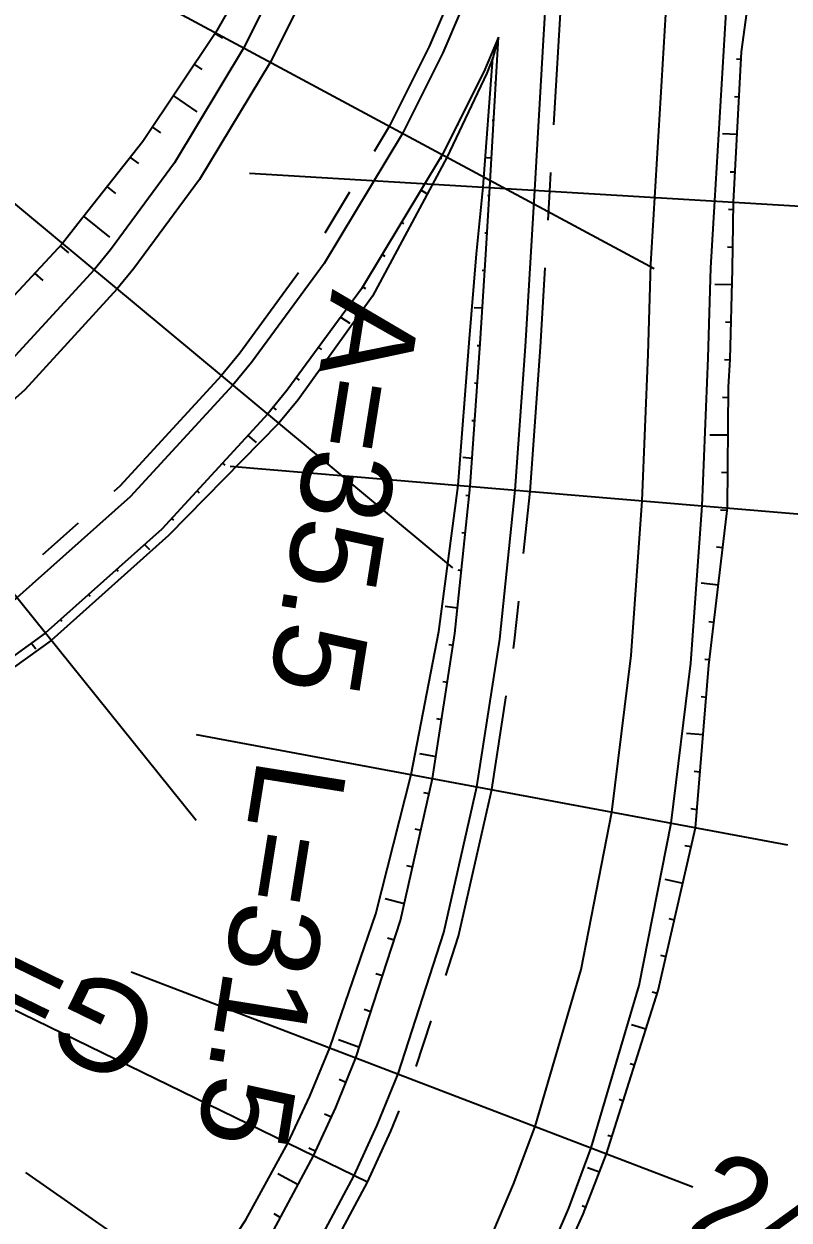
# Model space of a CAD drawing. Extents: x 524988 to 526146, y 9523518 to 9523888.
# Drawn here: x 525554.69 to 525580.13, y 9523635.89 to 9523675.65 of the extents above; entities that cross this region are included whole.
import ezdxf
from ezdxf.enums import TextEntityAlignment as Align

# ---------------------------------------------------------------- set-up
doc = ezdxf.new("R2010")
doc.units = 0
doc.linetypes.add('AXES2', pattern=[28.575, 19.05, -3.175, 3.175, -3.175])
for name, color, linetype in [("Route - Bretelle d'entrée - Restitution en plan - Axe", 1, 'AXES2'), ("Route - Bretelle d'entrée - Restitution en plan - GEM_BDG", 7, 'Continuous'), ("Route - Bretelle d'entrée - Restitution en plan - GEM_Berme", 7, 'Continuous'), ("Route - Bretelle d'entrée - Restitution en plan - GEM_Bretelle", 7, 'Continuous'), ("Route - Bretelle d'entrée - Restitution en plan - Talus déblais", 1, 'Continuous'), ("Route - Bretelle d'entrée - Restitution en plan - Talus remblais", 94, 'Continuous'), ("Route - Bretelle d'entrée - Tabulations", 7, 'Continuous'), ('Route - Bretelle de sortie - Restitution en plan - Axe', 1, 'AXES2'), ('Route - Bretelle de sortie - Restitution en plan - GEM_BDG', 7, 'Continuous'), ('Route - Bretelle de sortie - Restitution en plan - GEM_Berme', 7, 'Continuous'), ('Route - Bretelle de sortie - Restitution en plan - GEM_Bretelle', 7, 'Continuous'), ('Route - Bretelle de sortie - Restitution en plan - GEM_Trottoir', 7, 'Continuous'), ('Route - Bretelle de sortie - Restitution en plan - Talus déblais', 1, 'Continuous'), ('Route - Bretelle de sortie - Restitution en plan - Talus remblais', 94, 'Continuous'), ('Route - Bretelle de sortie - Tabulations', 7, 'Continuous'), ('Route - Bretelle de sortie - Textes - Arcs', 7, 'Continuous'), ('Route - Bretelle de sortie - Textes - Clothoïdes', 7, 'Continuous'), ('Route - Bretelle de sortie - Textes - Tabulations', 7, 'Continuous')]:
    doc.layers.add(name, color=color, linetype=linetype)
doc.styles.add('Affichages route', font='arial.ttf', dxfattribs={"height": 0.5})

# ---------------------------------------------------------------- blocks, each defined once
blk = doc.blocks.new('MENSURA_TALSYMm_14')
at = {"layer": 'Route - Bretelle de sortie - Restitution en plan - Talus remblais'}
for p, q in [((525570.342, 9523673.696), (525570.386, 9523673.693)), ((525570.263, 9523672.449), (525570.312, 9523672.446)), ((525570.072, 9523671.208), (525570.238, 9523671.198)), ((525570.102, 9523669.954), (525570.163, 9523669.95)), ((525570.016, 9523668.707), (525570.089, 9523668.702)), ((525569.931, 9523667.46), (525570.014, 9523667.455)), ((525569.662, 9523666.225), (525569.938, 9523666.207)), ((525569.763, 9523664.966), (525569.862, 9523664.959)), ((525569.672, 9523663.719), (525569.772, 9523663.712)), ((525569.581, 9523662.473), (525569.683, 9523662.466)), ((525569.282, 9523661.246), (525569.593, 9523661.219)), ((525569.388, 9523659.982), (525569.494, 9523659.973)), ((525569.251, 9523658.741), (525569.367, 9523658.729)), ((525569.114, 9523657.5), (525569.24, 9523657.486)), ((525568.702, 9523656.295), (525569.112, 9523656.242)), ((525568.819, 9523655.021), (525568.965, 9523655.001)), ((525568.617, 9523653.789), (525568.775, 9523653.766)), ((525568.415, 9523652.559), (525568.585, 9523652.531)), ((525567.848, 9523651.398), (525568.394, 9523651.295)), ((525567.978, 9523650.104), (525568.169, 9523650.066)), ((525567.694, 9523648.891), (525567.892, 9523648.847)), ((525567.411, 9523647.679), (525567.615, 9523647.628)), ((525566.699, 9523646.585), (525567.338, 9523646.41)), ((525566.786, 9523645.269), (525567.002, 9523645.207)), ((525566.397, 9523644.088), (525566.617, 9523644.018)), ((525566.007, 9523642.905), (525566.231, 9523642.829)), ((525565.154, 9523641.892), (525565.845, 9523641.64)), ((525565.173, 9523640.57), (525565.4, 9523640.473)), ((525564.686, 9523639.422), (525564.914, 9523639.321)), ((525564.168, 9523638.297), (525564.393, 9523638.185)), ((525563.134, 9523637.44), (525563.812, 9523637.079)), ((525563, 9523636.107), (525563.221, 9523635.977))]:
    blk.add_line(p, q, dxfattribs=at)
blk = doc.blocks.new('MENSURA_TALSYMm_16')
at = {"layer": 'Route - Bretelle de sortie - Restitution en plan - Talus déblais'}
for p, q in [((525578.385, 9523674.491), (525578.542, 9523674.477)), ((525578.316, 9523673.239), (525578.475, 9523673.229)), ((525577.921, 9523672.003), (525578.408, 9523671.98)), ((525578.178, 9523670.738), (525578.341, 9523670.732)), ((525578.116, 9523669.488), (525578.283, 9523669.484)), ((525578.083, 9523668.237), (525578.265, 9523668.234)), ((525577.662, 9523666.998), (525578.241, 9523666.984)), ((525578.016, 9523665.743), (525578.208, 9523665.734)), ((525577.982, 9523664.492), (525578.174, 9523664.485)), ((525577.925, 9523663.242), (525578.116, 9523663.237)), ((525577.495, 9523661.996), (525578.106, 9523661.987)), ((525577.884, 9523660.75), (525578.096, 9523660.737)), ((525577.856, 9523659.502), (525578.078, 9523659.487)), ((525577.725, 9523658.265), (525577.931, 9523658.246)), ((525577.207, 9523657.073), (525577.784, 9523657.005)), ((525577.461, 9523655.782), (525577.637, 9523655.763)), ((525577.329, 9523654.538), (525577.49, 9523654.522)), ((525577.211, 9523653.292), (525577.381, 9523653.277)), ((525576.721, 9523652.077), (525577.279, 9523652.031)), ((525576.98, 9523650.808), (525577.177, 9523650.785)), ((525576.865, 9523649.572), (525577.074, 9523649.539)), ((525576.67, 9523648.345), (525576.881, 9523648.308)), ((525575.999, 9523647.222), (525576.6, 9523647.09)), ((525576.131, 9523645.918), (525576.318, 9523645.872)), ((525575.861, 9523644.702), (525576.037, 9523644.654)), ((525575.584, 9523643.483), (525575.75, 9523643.438)), ((525574.893, 9523642.387), (525575.375, 9523642.245)), ((525574.847, 9523641.101), (525574.999, 9523641.053)), ((525574.479, 9523639.909), (525574.624, 9523639.86)), ((525574.111, 9523638.717), (525574.249, 9523638.668)), ((525573.431, 9523637.643), (525573.833, 9523637.49)), ((525573.251, 9523636.379), (525573.377, 9523636.326))]:
    blk.add_line(p, q, dxfattribs=at)
blk = doc.blocks.new('MENSURA_TALSYMm_20')
at = {"layer": "Route - Bretelle d'entrée - Restitution en plan - Talus remblais"}
for p, q in [((525570.197, 9523674.559), (525570.208, 9523674.554)), ((525569.667, 9523673.427), (525569.697, 9523673.413)), ((525569.108, 9523672.309), (525569.145, 9523672.291)), ((525568.542, 9523671.195), (525568.584, 9523671.172)), ((525567.895, 9523670.125), (525568.067, 9523670.026)), ((525567.249, 9523669.055), (525567.32, 9523669.013)), ((525566.603, 9523667.985), (525566.687, 9523667.932)), ((525565.957, 9523666.915), (525566.054, 9523666.851)), ((525565.223, 9523665.903), (525565.527, 9523665.701)), ((525564.483, 9523664.896), (525564.584, 9523664.823)), ((525563.743, 9523663.889), (525563.845, 9523663.811)), ((525562.975, 9523662.903), (525563.075, 9523662.825)), ((525562.142, 9523661.972), (525562.413, 9523661.74)), ((525561.296, 9523661.051), (525561.375, 9523660.98)), ((525560.45, 9523660.131), (525560.52, 9523660.066)), ((525559.604, 9523659.211), (525559.665, 9523659.151)), ((525558.877, 9523658.17), (525558.704, 9523658.345)), ((525557.826, 9523657.454), (525557.771, 9523657.514)), ((525556.891, 9523656.621), (525556.837, 9523656.683)), ((525555.956, 9523655.788), (525555.904, 9523655.851)), ((525555.089, 9523654.872), (525554.934, 9523655.065)), ((525553.971, 9523654.267), (525553.923, 9523654.331)), ((525552.956, 9523653.533), (525552.911, 9523653.596)), ((525551.942, 9523652.8), (525551.899, 9523652.862)), ((525550.989, 9523651.973), (525550.867, 9523652.16)), ((525549.824, 9523651.471), (525549.787, 9523651.531)), ((525548.741, 9523650.843), (525548.707, 9523650.901)), ((525547.658, 9523650.215), (525547.627, 9523650.272)), ((525546.624, 9523649.495), (525546.539, 9523649.658)), ((525545.425, 9523649.092), (525545.401, 9523649.14)), ((525544.283, 9523648.58), (525544.264, 9523648.622)), ((525543.141, 9523648.068), (525543.126, 9523648.103)), ((525542.024, 9523647.496), (525541.989, 9523647.585)), ((525540.882, 9523646.99), (525540.806, 9523647.181)), ((525539.672, 9523646.643), (525539.622, 9523646.779)), ((525538.465, 9523646.296), (525538.439, 9523646.376)), ((525537.278, 9523645.899), (525537.255, 9523645.974)), ((525536.058, 9523645.618), (525536.05, 9523645.644)), ((525533.633, 9523645.008), (525533.619, 9523645.066)), ((525534.85, 9523645.289), (525534.84, 9523645.33)), ((525532.439, 9523644.576), (525532.396, 9523644.808)), ((525528.703, 9523644.141), (525528.687, 9523644.257)), ((525529.943, 9523644.306), (525529.927, 9523644.411)), ((525531.179, 9523644.517), (525531.162, 9523644.608)), ((525512.367, 9523642.992), (525512.465, 9523644.191)), ((525513.684, 9523643.724), (525513.711, 9523644.089)), ((525514.937, 9523643.67), (525514.958, 9523644.006)), ((525516.193, 9523643.624), (525516.206, 9523643.932)), ((525517.427, 9523643.04), (525517.455, 9523643.892)), ((525518.699, 9523643.612), (525518.705, 9523643.868)), ((525519.954, 9523643.613), (525519.954, 9523643.843)), ((525521.207, 9523643.614), (525521.204, 9523643.819)), ((525522.467, 9523643.282), (525522.453, 9523643.845)), ((525523.709, 9523643.734), (525523.702, 9523643.905)), ((525524.96, 9523643.808), (525524.95, 9523643.965)), ((525526.21, 9523643.883), (525526.199, 9523644.024)), ((525527.483, 9523643.732), (525527.445, 9523644.121))]:
    blk.add_line(p, q, dxfattribs=at)
blk = doc.blocks.new('MENSURA_TALSYMm_22')
at = {"layer": "Route - Bretelle d'entrée - Restitution en plan - Talus déblais"}
for p, q in [((525561.053, 9523675.336), (525561.291, 9523675.189)), ((525560.358, 9523674.297), (525560.606, 9523674.137)), ((525559.663, 9523673.258), (525560.443, 9523672.73)), ((525558.968, 9523672.22), (525559.234, 9523672.03)), ((525558.229, 9523671.212), (525558.504, 9523671.012)), ((525557.454, 9523670.232), (525557.732, 9523670.018)), ((525556.678, 9523669.252), (525557.532, 9523668.556)), ((525555.898, 9523668.275), (525556.173, 9523668.039)), ((525555.045, 9523667.362), (525555.316, 9523667.117))]:
    blk.add_line(p, q, dxfattribs=at)

msp = doc.modelspace()

# ---------------------------------------------------------------- linework, layer by layer
at = {"layer": "Route - Bretelle d'entrée - Restitution en plan - Axe", "ltscale": 0.5, "flags": 128}
msp.add_lwpolyline([(525576.995, 9523751.051), (525576.401, 9523741.069), (525575.806, 9523731.087), (525575.212, 9523721.104), (525574.618, 9523711.122), (525574.465, 9523708.563), (525573.98, 9523701.143), (525573.523, 9523696.164), (525572.871, 9523691.207), (525571.945, 9523686.294), (525570.671, 9523681.46), (525570.039, 9523679.53), (525569.334, 9523677.625), (525568.167, 9523674.896), (525566.84, 9523672.241), (525564.256, 9523667.963), (525561.866, 9523664.709), (525561.259, 9523663.963), (525557.877, 9523660.283), (525554.145, 9523656.959), (525550.099, 9523654.025), (525545.781, 9523651.508), (525541.233, 9523649.436), (525536.501, 9523647.828), (525534.243, 9523647.241), (525531.96, 9523646.76), (525529.327, 9523646.339), (525526.676, 9523646.048), (525521.683, 9523645.809), (525516.685, 9523645.906), (525514.264, 9523646.051), (525511.698, 9523646.26), (525506.726, 9523646.79), (525500.609, 9523647.569), (525496.808, 9523648.069), (525486.894, 9523649.373), (525476.979, 9523650.676), (525467.064, 9523651.98), (525462.107, 9523652.631), (525457.15, 9523653.283), (525454.892, 9523653.58), (525451.068, 9523654.114), (525447.252, 9523654.708), (525442.327, 9523655.568), (525437.42, 9523656.53), (525432.534, 9523657.592), (525427.672, 9523658.755), (525422.834, 9523660.018)], dxfattribs=at)
at = {"layer": "Route - Bretelle d'entrée - Restitution en plan - GEM_BDG", "flags": 128}
msp.add_lwpolyline([(525569.799, 9523677.442), (525568.62, 9523674.686), (525567.28, 9523672.004), (525564.671, 9523667.683), (525562.257, 9523664.397), (525561.643, 9523663.644), (525558.228, 9523659.927), (525554.458, 9523656.57), (525550.372, 9523653.606), (525546.011, 9523651.064), (525541.417, 9523648.971), (525536.638, 9523647.347), (525534.357, 9523646.754), (525532.052, 9523646.268), (525529.393, 9523645.844), (525526.72, 9523645.55), (525521.689, 9523645.309), (525516.661, 9523645.407)], dxfattribs=at)
at = {"layer": "Route - Bretelle d'entrée - Restitution en plan - GEM_Berme", "flags": 128}
for points in [[(525563.176, 9523677.208), (525561.995, 9523674.845), (525559.696, 9523671.037), (525557.569, 9523668.141), (525557.028, 9523667.478), (525554.018, 9523664.203), (525550.697, 9523661.244), (525547.096, 9523658.632), (525543.253, 9523656.393), (525539.205, 9523654.548), (525534.994, 9523653.117), (525532.984, 9523652.595), (525530.952, 9523652.167), (525528.608, 9523651.707), (525526.215, 9523651.358), (525521.624, 9523650.981), (525516.924, 9523650.914)], [(525570.477, 9523675.213), (525569.981, 9523674.055), (525568.601, 9523671.294), (525565.915, 9523666.845), (525563.429, 9523663.461), (525562.797, 9523662.685), (525559.28, 9523658.858), (525555.399, 9523655.401), (525551.191, 9523652.349), (525546.7, 9523649.732), (525541.97, 9523647.577), (525537.049, 9523645.904), (525534.701, 9523645.294), (525532.327, 9523644.794), (525529.593, 9523644.357), (525526.849, 9523644.055), (525521.706, 9523643.809), (525516.589, 9523643.909), (525514.123, 9523644.056), (525511.516, 9523644.268), (525506.489, 9523644.804), (525500.349, 9523645.586), (525496.548, 9523646.086), (525487.817, 9523647.234)]]:
    msp.add_lwpolyline(points, dxfattribs=at)
at = {"layer": "Route - Bretelle d'entrée - Restitution en plan - GEM_Bretelle", "flags": 128}
msp.add_lwpolyline([(525564.083, 9523676.787), (525562.876, 9523674.372), (525560.525, 9523670.478), (525558.35, 9523667.517), (525557.797, 9523666.839), (525554.72, 9523663.49), (525551.324, 9523660.465), (525547.642, 9523657.795), (525543.712, 9523655.505), (525539.574, 9523653.619), (525535.268, 9523652.155), (525533.213, 9523651.621), (525531.136, 9523651.184), (525528.741, 9523650.716), (525526.302, 9523650.362), (525521.635, 9523649.981), (525516.876, 9523649.915)], dxfattribs=at)
at = {"layer": "Route - Bretelle d'entrée - Restitution en plan - Talus déblais", "flags": 128}
msp.add_lwpolyline([(525562.337, 9523677.596), (525561.06, 9523675.348), (525558.649, 9523671.743), (525556.485, 9523669.007), (525555.972, 9523668.355), (525553.032, 9523665.205), (525549.801, 9523662.357), (525546.342, 9523659.79), (525542.68, 9523657.5), (525538.8, 9523655.569), (525534.751, 9523653.967), (525532.81, 9523653.334), (525530.839, 9523652.776), (525528.548, 9523652.154), (525526.19, 9523651.652), (525521.624, 9523650.981)], dxfattribs=at)
at = {"layer": "Route - Bretelle d'entrée - Restitution en plan - Talus remblais", "flags": 128}
msp.add_lwpolyline([(525570.281, 9523674.523), (525570.08, 9523674.009), (525568.759, 9523671.209), (525566.282, 9523666.597), (525563.811, 9523663.156), (525563.165, 9523662.38), (525559.495, 9523658.64), (525555.595, 9523655.158), (525551.345, 9523652.113), (525546.808, 9523649.523), (525542.014, 9523647.466), (525542.339, 9523646.647), (525537.065, 9523645.847), (525534.739, 9523645.132), (525532.381, 9523644.5), (525529.648, 9523643.945), (525526.893, 9523643.548), (525521.715, 9523643.071), (525516.535, 9523642.777), (525514.027, 9523642.708), (525512.319, 9523642.692)], dxfattribs=at)
at = {"layer": "Route - Bretelle d'entrée - Tabulations"}
for p, q in [((525575.648, 9523667.507), (525558.031, 9523676.976)), ((525568.951, 9523657.573), (525553.567, 9523670.353)), ((525560.414, 9523649.169), (525547.875, 9523664.75))]:
    msp.add_line(p, q, dxfattribs=at)
at = {"layer": 'Route - Bretelle de sortie - Restitution en plan - Axe', "ltscale": 0.5, "flags": 128}
msp.add_lwpolyline([(525362.97, 9523665.964), (525367.304, 9523663.471), (525371.686, 9523661.063), (525376.112, 9523658.737), (525380.551, 9523656.436), (525384.99, 9523654.135), (525393.868, 9523649.533), (525398.307, 9523647.232), (525402.768, 9523644.973), (525407.283, 9523642.826), (525411.851, 9523640.793), (525416.468, 9523638.874), (525421.131, 9523637.072), (525425.839, 9523635.386), (525430.587, 9523633.819), (525435.372, 9523632.371), (525440.192, 9523631.043), (525445.044, 9523629.835), (525449.925, 9523628.75), (525459.732, 9523626.795), (525469.541, 9523624.851), (525479.35, 9523622.907), (525489.16, 9523620.963), (525498.969, 9523619.019), (525506.811, 9523617.465), (525508.778, 9523617.076), (525513.691, 9523616.148), (525518.628, 9523615.357), (525523.596, 9523614.801), (525528.59, 9523614.582), (525533.332, 9523614.777), (525538.029, 9523615.447), (525538.524, 9523615.55), (525543.336, 9523616.898), (525547.941, 9523618.836), (525552.269, 9523621.333), (525556.252, 9523624.35), (525557.224, 9523625.214), (525560.26, 9523628.325), (525562.941, 9523631.748), (525564.636, 9523634.387), (525566.118, 9523637.15), (525566.895, 9523638.844), (525567.598, 9523640.569), (525569.14, 9523645.323), (525570.248, 9523650.198), (525571.009, 9523655.139), (525571.519, 9523660.112), (525571.863, 9523664.901), (525572.043, 9523667.868), (525572.175, 9523670.09), (525572.769, 9523680.073), (525573.364, 9523690.055), (525573.958, 9523700.037), (525574.552, 9523710.02), (525575.146, 9523720.002), (525575.741, 9523729.984), (525576.335, 9523739.967), (525576.929, 9523749.949), (525576.995, 9523751.051)], dxfattribs=at)
at = {"layer": 'Route - Bretelle de sortie - Restitution en plan - GEM_BDG', "flags": 128}
for points in [[(525571.973, 9523675.111), (525572.27, 9523680.103), (525572.691, 9523687.165)], [(525564.205, 9523634.641), (525565.669, 9523637.369), (525566.437, 9523639.042), (525567.131, 9523640.748), (525568.658, 9523645.454), (525569.756, 9523650.29), (525570.513, 9523655.201), (525571.021, 9523660.154), (525571.364, 9523664.932), (525571.544, 9523667.897), (525571.676, 9523670.12), (525571.973, 9523675.111)]]:
    msp.add_lwpolyline(points, dxfattribs=at)
at = {"layer": 'Route - Bretelle de sortie - Restitution en plan - GEM_Berme', "flags": 128}
msp.add_lwpolyline([(525562.912, 9523635.401), (525564.32, 9523638.026), (525565.06, 9523639.637), (525565.73, 9523641.284), (525567.21, 9523645.848), (525568.282, 9523650.565), (525569.024, 9523655.386), (525569.526, 9523660.279), (525569.867, 9523665.027), (525570.046, 9523667.987), (525570.179, 9523670.209), (525570.477, 9523675.213)], dxfattribs=at)
at = {"layer": 'Route - Bretelle de sortie - Restitution en plan - GEM_Bretelle', "flags": 128}
msp.add_lwpolyline([(525570.164, 9523635.18), (525570.972, 9523637.082), (525571.69, 9523639.003), (525573.216, 9523644.216), (525574.243, 9523649.451), (525574.884, 9523654.655), (525575.253, 9523659.8), (525575.45, 9523664.675), (525575.537, 9523667.66), (525575.669, 9523669.882), (525576.263, 9523679.865)], dxfattribs=at)
at = {"layer": 'Route - Bretelle de sortie - Restitution en plan - GEM_Trottoir', "flags": 128}
msp.add_lwpolyline([(525571.962, 9523634.304), (525572.808, 9523636.288), (525573.558, 9523638.288), (525575.146, 9523643.692), (525576.209, 9523649.083), (525576.869, 9523654.407), (525577.246, 9523659.633), (525577.446, 9523664.549), (525577.533, 9523667.541), (525577.665, 9523669.764), (525578.26, 9523679.746)], dxfattribs=at)
at = {"layer": 'Route - Bretelle de sortie - Restitution en plan - Talus déblais', "flags": 128}
msp.add_lwpolyline([(525572.391, 9523634.095), (525573.282, 9523636.083), (525574.068, 9523638.093), (525575.776, 9523643.521), (525577.025, 9523648.931), (525577.467, 9523654.332), (525578.087, 9523659.563), (525578.119, 9523663.574), (525578.176, 9523664.503), (525578.255, 9523667.498), (525578.287, 9523669.727), (525578.555, 9523674.72), (525579.231, 9523679.688)], dxfattribs=at)
at = {"layer": 'Route - Bretelle de sortie - Restitution en plan - Talus remblais'}
msp.add_line((525570.477, 9523675.213), (525570.281, 9523674.523), dxfattribs=at)
at = {"layer": 'Route - Bretelle de sortie - Restitution en plan - Talus remblais', "flags": 128}
msp.add_lwpolyline([(525560.476, 9523633.471), (525562.071, 9523635.895), (525563.463, 9523638.444), (525564.194, 9523640.011), (525564.864, 9523641.616), (525566.398, 9523646.068), (525567.571, 9523650.698), (525568.485, 9523655.454), (525569.132, 9523660.312), (525569.492, 9523665.05), (525569.745, 9523668.005), (525569.957, 9523670.223), (525570.281, 9523674.523)], dxfattribs=at)
at = {"layer": 'Route - Bretelle de sortie - Tabulations'}
for p, q in [((525562.193, 9523670.685), (525582.157, 9523669.496)), ((525561.554, 9523660.946), (525581.484, 9523659.279)), ((525560.418, 9523652.035), (525580.077, 9523648.36)), ((525558.259, 9523644.144), (525576.937, 9523636.995)), ((525554.745, 9523637.477), (525571.137, 9523626.019))]:
    msp.add_line(p, q, dxfattribs=at)
at = {"layer": 'Route - Bretelle de sortie - Textes - Arcs'}
msp.add_line((525566.118, 9523637.15), (525530.156, 9523654.665), dxfattribs=at)

# ---------------------------------------------------------------- block references
at = {"layer": "Route - Bretelle d'entrée - Restitution en plan - Talus déblais"}
msp.add_blockref('MENSURA_TALSYMm_22', (0, 0), dxfattribs=at)
at = {"layer": "Route - Bretelle d'entrée - Restitution en plan - Talus remblais"}
msp.add_blockref('MENSURA_TALSYMm_20', (0, 0), dxfattribs=at)
at = {"layer": 'Route - Bretelle de sortie - Restitution en plan - Talus déblais'}
msp.add_blockref('MENSURA_TALSYMm_16', (0, 0), dxfattribs=at)
at = {"layer": 'Route - Bretelle de sortie - Restitution en plan - Talus remblais'}
msp.add_blockref('MENSURA_TALSYMm_14', (0, 0), dxfattribs=at)

# ---------------------------------------------------------------- texts
at = {"layer": 'Route - Bretelle de sortie - Textes - Arcs', "style": 'Affichages route'}
msp.add_text('G=328.85gr', height=3, rotation=154.0329, dxfattribs=at).set_placement((525548.137, 9523645.157), align=Align.TOP_CENTER)
at = {"layer": 'Route - Bretelle de sortie - Textes - Clothoïdes', "style": 'Affichages route'}
msp.add_text('A=35.5  L=31.5', height=3, rotation=260.9531, dxfattribs=at).set_placement((525565.654, 9523652.228), align=Align.TOP_CENTER)
at = {"layer": 'Route - Bretelle de sortie - Textes - Tabulations', "style": 'Affichages route'}
msp.add_text('240.0', height=3, rotation=339.0553, dxfattribs=at).set_placement((525577.171, 9523636.905), align=Align.MIDDLE_LEFT)

doc.saveas('drawing.dxf')
